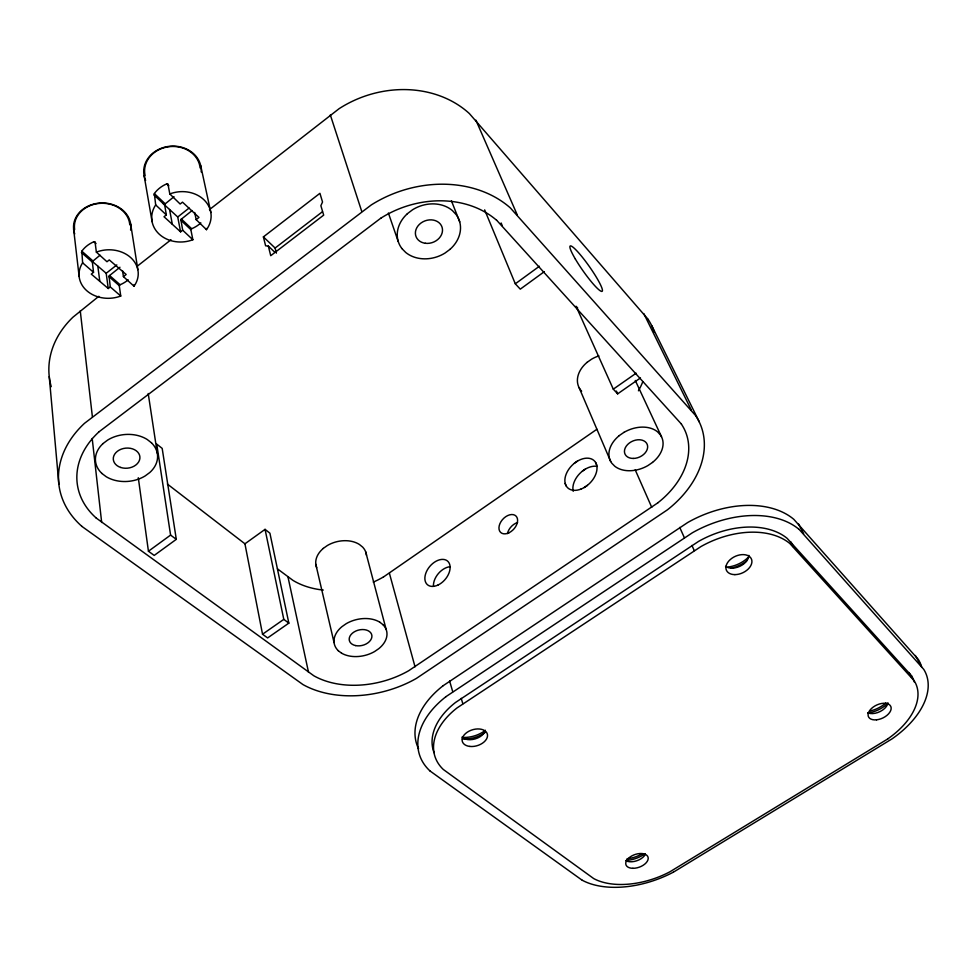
<?xml version="1.0" encoding="UTF-8"?>
<svg xmlns="http://www.w3.org/2000/svg" width="977" height="977" viewBox="0 0 977 977"><rect width="100%" height="100%" fill="white"/><g stroke="black" fill="none" stroke-linecap="round" stroke-linejoin="round"><path stroke-width="1.47" d="M169.815 193.947A29.75 25.146 -5.5 0 1 204.095 199.931A29.75 25.146 -5.5 0 1 206.477 229.668L196.157 219.63L198.966 217.419L182.504 202.154L180.147 204.022L169.815 193.947L167.91 183.92L166.872 183.81A29.53 25.072 -5.2 0 0 154.342 193.568L155.685 204.926A29.75 25.146 -5.5 0 0 159.104 234.053A29.75 25.146 -5.5 0 0 192.86 239.744L190.845 229.607L191.675 228.74A29.53 25.072 -5.2 0 0 200.835 222.903M119.951 267.246L109.021 276.002L110.291 286.92L108.252 288.508L91.276 274.11L93.536 272.327L92.314 261.58L100.008 255.229M96.369 252.127A29.615 24.254 -2.3 0 1 130.735 257.61A29.615 24.254 -2.3 0 1 134.008 286.212L123.42 276.625L126.155 274.476L109.277 259.919L106.969 261.738L96.369 252.127L95.025 241.82L94.024 241.685A29.408 24.181 -2 0 0 81.824 251.187L82.618 262.813A29.615 24.254 -2.3 0 0 86.916 290.828A29.615 24.254 -2.3 0 0 120.745 296.031L119.255 285.626L120.098 284.747A29.408 24.181 -2 0 0 128.17 279.849M98.836 296.3L72.945 317.195A100.057 78.807 -5.8 0 0 51.244 386.648M695.771 415.762L510.36 207.93A110.328 89.432 -19.8 0 0 371.309 204.914L84.51 423.31A106.872 80.041 -7.5 0 0 81.775 526.273M174.004 196.695L164.588 204.364L166.334 214.903L164.014 216.735L180.586 231.83L182.675 230.193L180.855 219.556L192.066 210.568M98.653 432.078L381.225 217.859M102.964 443.607L107.641 440.077A31.154 23.46 -5.9 0 1 147.209 439.491L151.52 442.85M407.348 213.707L412.587 209.75A32.278 26.709 -20.8 0 1 452.436 210.617L456.259 214.708A32.278 26.709 -20.8 0 1 450.092 249.257M450.116 249.269L444.962 253.092A32.278 26.709 -20.8 0 1 405.773 252.506L401.852 248.537M108.252 288.508L106.2 273.279L116.825 264.914M180.586 231.83L177.729 216.992L189.098 208.052M137.391 266.098L170.999 239.768M209.444 209.64L339.141 108.655A102.927 87.539 -19.9 0 1 469.351 113.54L648.215 319.418M263.387 236.898L319.931 193.312L322.532 202.019L320.871 205.707L323.68 215.123L270.739 255.693L268.321 246.094L265.61 245.789L263.387 236.898L275.111 248.036L276.418 253.128M323.253 548.415L327.344 545.52A25.781 18.392 -13.9 0 1 359.463 544.507L362.675 547.12A25.781 18.392 -13.9 0 1 366.485 555.302M275.111 248.036L322.459 211.716M587.03 362.394L591.525 359.218A26.977 20.163 -24.6 0 1 598.877 355.909M619.247 435.608L623.985 432.335M574.391 463.232L577.492 461.083M582.353 471.17L585.455 469.045M587.397 485.374L584.246 487.535M652.538 462.414L647.885 465.589A28.248 20.248 -24.2 0 1 614.789 466.249L611.81 463.232A28.248 20.248 -24.2 0 1 619.271 435.62M148.431 551.236L170.584 535.091L156.735 444.108L162.182 448.394L176.3 539.341L154.195 555.424L148.431 551.236L138.294 477.741M544.299 271.679L520.277 289.155L515.306 283.806L539.389 266.257M95.77 517.725L313.812 675.766A78.575 53.808 -14.6 0 0 408.679 670.735L658.156 502.63M442.752 685.964L687.71 522.512A89.432 58.986 -24.2 0 1 793.812 519.324L918.404 659.548M445.83 696.735L692.4 532.758A89.957 58.95 -24.2 0 1 799.039 529.363M244.934 543.81L265.06 529.363L269.908 533.186L288.838 623.131L267.625 637.932L262.532 634.22L244.934 543.81L167.36 484.055M911.602 675.864L787.169 538.376A74.997 49.131 -24.2 0 0 698.604 541.38L455.502 702.475A71.834 45.675 -17.6 0 0 434.069 752.669M887.91 738.795A68.451 40.265 -24.6 0 0 914.216 680.835L789.77 543.444A75.217 49.119 -24.1 0 0 700.973 546.546L457.077 707.898A72.042 45.65 -17.6 0 0 443.338 769.497L593.711 878.579A65.532 37.834 -19.7 0 0 669.953 871.777L887.946 738.82M262.532 634.22L283.794 619.369L265.06 529.363M640.46 377.94L617.659 393.841L613.3 389.164L636.161 373.19M383.411 577.028L596.91 429.257M673.312 872.217L892.074 738.844A81.873 48.337 -24.6 0 0 923.741 669.355L799.076 529.326M582.292 880.314L429.782 770.804M341.559 653.186L338.189 650.658M277.431 568.846L293.027 580.423A74.472 53.759 -14.1 0 0 323.265 590.071M379.748 622.141L383.069 624.743M170.584 535.091L176.3 539.341M283.794 619.369L288.838 623.131M81.726 526.298L302.992 684.584A94.244 64.543 -14.6 0 0 416.385 678.417L667.389 509.847A98.176 70.344 -23.2 0 0 695.709 415.787M101.889 473.466L106.249 476.739A31.154 23.46 -5.9 0 0 145.182 475.921L149.799 472.502A31.154 23.46 -5.9 0 0 151.496 442.862M92.546 261.616L106.2 273.279M82.618 262.813L93.536 272.327M110.291 286.92L120.745 296.031M81.824 251.187L92.876 260.871M109.509 275.453L120.098 284.747M81.384 252.469L92.229 261.983M108.874 276.552L119.255 285.65M94.024 241.685L96.051 243.529M163.367 203.827L177.729 216.992M155.685 204.926L166.334 214.903M182.675 230.193L192.86 239.744M154.342 193.568L165.113 203.729M181.343 219.007L191.675 228.74M153.902 194.875L164.478 204.828M180.708 220.106L190.845 229.632M268.321 246.094L274.745 252.188M496.585 220.155L681.433 424.079M166.872 183.81L168.838 185.74M577.749 308.134L576.051 306.265L613.3 389.164M580.301 389.652L581.645 391.252M915.351 655.482L920.725 665.276M909.037 672.506L911.7 677.452M798.417 523.745L803.656 533.772M791.004 542.04L793.605 547.108M595.604 462.463L596.642 464.954M651.72 325.597L699.324 421.966M643.782 313.58L691.227 409.9M566.147 485.923L565.158 483.42M635.294 380.468L661.502 436.719M691.924 545.422L694.268 550.601M679.736 527.433L684.364 537.692M616.414 391.081L617.659 393.841M635.197 469.803L651.732 507.307M475.921 120.183L517.187 214.732M579.227 387.93L610.71 461.51M501.128 222.976L502.3 225.76M484.665 209.884L515.306 283.806M451.423 200.798L459.715 221.852M388.394 213.01L398.213 241.514M330.324 114.92L361.759 211.472M461.229 698.36L462.829 703.77M449.615 681.006L452.742 691.753M389.396 573.218L415.042 666.827M365.691 551.846L386.147 629.432M315.791 564.242L334.061 642.597M200.712 165.626L210.837 212.498M287.983 576.967L308.549 672.396M206.208 228.41L206.477 229.668M194.692 212.449L196.157 219.63M169.558 209.493L172.331 224.319M144.107 175.542L152.094 221.681M130.662 223.965L137.842 269.64M133.812 284.918L134.008 286.212M148.211 393.499L157.273 453.169M122.552 270.727L123.42 276.625M97.822 266.123L99.801 281.339M73.617 229.119L79.137 276.503M80.261 310.857L92.375 416.715M92.204 438.49L101.681 522.487M49.241 376.621L58.889 484.336M648.166 319.455A92.29 69.904 -23.7 0 1 654.272 332.058M681.372 424.103A81.86 58.644 -23.2 0 1 658.119 502.593M642.829 381.604A77.415 58.327 -23.7 0 1 638.433 390.8M383.375 577.004A74.472 53.759 -14.1 0 1 373.287 582.109M95.831 517.688A89.102 66.717 -7.5 0 1 98.701 432.115M381.262 217.908A91.985 74.533 -19.8 0 1 496.524 220.216M101.926 473.454A31.154 23.46 -5.9 0 1 102.988 443.619M383.045 624.755A26.941 18.392 -14.3 0 1 378.795 648.655L374.582 651.549A26.941 18.392 -14.3 0 1 341.584 653.173M338.225 650.645A26.941 18.392 -14.3 0 1 342.011 626.611L346.273 623.644A26.941 18.392 -14.3 0 1 379.735 622.154M316.719 567.674A25.781 18.392 -13.9 0 1 323.277 548.427M401.889 248.524A32.278 26.709 -20.8 0 1 407.372 213.719M652.526 462.402A28.248 20.248 -24.2 0 0 660.428 434.973L657.558 431.834A28.248 20.248 -24.2 0 0 623.998 432.359M580.326 389.64A26.977 20.163 -24.6 0 1 587.043 362.394M573.218 491.284A18.856 12.603 -45.1 0 1 579.703 473.589A18.856 12.603 -45.1 0 1 597.374 466.395M507.454 533.576A11.174 7.401 -47.6 0 1 517.566 522.536M433.446 586.127A15.449 10.088 -49.8 0 1 450.104 566.697M418.583 748.809A85.683 54.846 -17.6 0 1 442.789 685.988M429.819 770.78A86.159 54.785 -17.6 0 1 445.866 696.748M673.3 872.192A78.392 45.418 -19.7 0 1 582.329 880.289M918.356 659.573A81.445 48.423 -24.7 0 1 921.763 667.364M887.824 703.342A22.031 12.982 -25.1 0 1 867.686 712.99M885.919 702.952A22.019 12.994 -25.1 0 1 869.664 711.073M746.599 560.969A24.559 16.328 -24.7 0 1 731.187 568.162M748.223 557.354A24.547 16.328 -24.7 0 1 727.926 567.051M485.032 732.518A23.375 14.997 -16.9 0 1 462.255 738.917M484.873 730.686A23.35 14.997 -16.9 0 1 464.173 737.44M644.991 853.678A20.957 12.103 -19.5 0 1 626.196 860.358M642.133 853.727A20.944 12.103 -19.5 0 1 627.039 858.746M911.541 675.889A68.268 40.301 -24.6 0 1 914.325 682.019M485.361 730.246A12.994 8.243 -16.1 0 1 475.237 738.881A12.994 8.243 -16.1 0 1 461.95 737.159M645.345 854.289A11.651 6.644 -18.7 0 1 636.662 860.81A11.651 6.644 -18.7 0 1 625.903 860.713M887.946 702.903A12.261 7.157 -24.2 0 1 880.277 711.464A12.261 7.157 -24.2 0 1 868.162 712.966M748.87 555.376A13.666 9.013 -23.9 0 1 739.943 566.257A13.666 9.013 -23.9 0 1 725.545 566.367M145.634 180.354A28.785 24.804 -4 0 1 168.105 146.489A28.785 24.804 -4 0 1 201.201 171.952M145.17 175.811A27.82 23.973 -4 0 1 168.386 146.782A27.82 23.973 -4 0 1 200.09 167.91M74.728 233.93A28.675 23.949 -0.9 0 1 100.008 203.045A28.675 23.949 -0.9 0 1 130.576 230.108M74.643 229.546A27.71 23.143 -0.9 0 1 99.471 203.387A27.71 23.143 -0.9 0 1 129.782 224.857M580.924 489.111A18.954 12.591 -45.1 0 0 594.859 461.425A18.954 12.591 -45.1 0 0 567.014 472.245A18.954 12.591 -45.1 0 0 580.924 489.111M508.907 532.807A11.235 7.389 -47.6 0 0 516.027 516.076A11.235 7.389 -47.6 0 0 499.894 523.721A11.235 7.389 -47.6 0 0 508.907 532.807M437.989 585.052A15.534 10.075 -49.8 0 0 448.174 561.677A15.534 10.075 -49.8 0 0 426.302 571.985A15.534 10.075 -49.8 0 0 437.989 585.052M633.194 458.445A12.115 8.683 -24.2 0 0 647.226 444.425A12.115 8.683 -24.2 0 0 627.722 444.425A12.115 8.683 -24.2 0 0 633.194 458.445M425.374 243.285A13.849 11.455 -20.8 0 0 442.068 227.226A13.849 11.455 -20.8 0 0 419.402 224.356A13.849 11.455 -20.8 0 0 425.374 243.285M355.689 645.602A11.553 7.889 -14.3 0 0 371.883 635.551A11.553 7.889 -14.3 0 0 354.089 631.96A11.553 7.889 -14.3 0 0 355.689 645.602M120.684 467.458A13.36 10.063 -5.9 0 0 139.906 456.931A13.36 10.063 -5.9 0 0 119.218 450.092A13.36 10.063 -5.9 0 0 120.684 467.458M575.355 259.039A27.71 3.823 54.8 0 0 602.137 291.305A27.71 3.823 54.8 0 0 581.059 255.632A27.71 3.823 54.8 0 0 575.355 259.039M469.827 746.428A13.043 8.292 -16.9 0 0 487.45 734.509A13.043 8.292 -16.9 0 0 467.201 732.249A13.043 8.292 -16.9 0 0 469.827 746.428M632.913 868.309A11.687 6.68 -19.5 0 0 648.081 857.293A11.687 6.68 -19.5 0 0 629.933 857.098A11.687 6.68 -19.5 0 0 632.913 868.309M876.552 719.817A12.298 7.169 -25 0 0 890.804 706.456A12.298 7.169 -25 0 0 871.533 708.447A12.298 7.169 -25 0 0 876.552 719.817M734.899 574.623A13.715 9.037 -24.7 0 0 751.643 559.589A13.715 9.037 -24.7 0 0 730.185 559.626A13.715 9.037 -24.7 0 0 734.899 574.623"/></g></svg>
